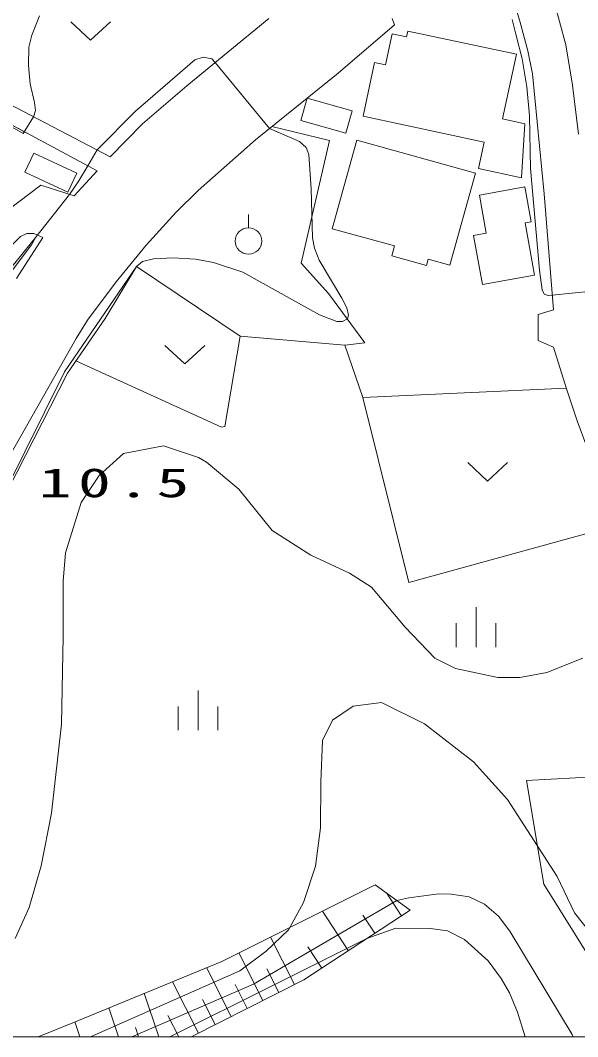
# Model space of a CAD drawing. Units: millimetres on the paper. Extents: x 20 to 1662, y 20 to 574.
# Drawn here: x 83.95 to 94.47, y 106 to 125.19 of the extents above; entities that cross this region are included whole.
import ezdxf

# ---------------------------------------------------------------- set-up
doc = ezdxf.new("R2010")
doc.units = ezdxf.units.MM
doc.layers.add('D-SUV', color=8, linetype='Continuous', lineweight=13)
doc.layers.add('D-TTL-LINE', color=7, linetype='Continuous', lineweight=13)
doc.styles.add('ＭＳ ゴシック', font='')
doc.styles.get('ＭＳ ゴシック').set_extended_font_data('MS Gothic')

msp = doc.modelspace()

# ---------------------------------------------------------------- linework, layer by layer
at = {"layer": 'D-SUV'}
for p, q in [((94.245, 124.723), (93.491, 127.573)), ((92.883, 126.829), (93.379, 125.169)), ((84.163, 124.909), (84.311, 125.269)), ((85.275, 124.81), (84.9, 125.16)), ((85.65, 125.16), (85.275, 124.81)), ((87.093, 123.951), (88.637, 125.219)), ((89.949, 124.187), (91.011, 125.105)), ((91.011, 125.105), (90.971, 125.219)), ((93.305, 124.925), (93.235, 125.203)), ((93.379, 125.169), (93.529, 124.609)), ((84.109, 124.679), (84.163, 124.909)), ((90.843, 124.347), (90.967, 124.933)), ((90.967, 124.933), (91.237, 124.875)), ((91.237, 124.875), (91.261, 124.983)), ((91.261, 124.983), (93.313, 124.547)), ((93.421, 124.459), (93.305, 124.925)), ((94.375, 123.965), (94.245, 124.723)), ((84.099, 124.337), (84.109, 124.679)), ((93.313, 124.547), (93.053, 123.325)), ((93.529, 124.609), (93.615, 124.179)), ((84.135, 123.985), (84.099, 124.337)), ((87.241, 124.441), (86.121, 123.473)), ((87.399, 124.489), (87.241, 124.441)), ((87.563, 124.461), (87.399, 124.489)), ((87.629, 124.393), (87.563, 124.461)), ((88.655, 123.145), (87.629, 124.393)), ((90.419, 123.377), (90.635, 124.391)), ((90.635, 124.391), (90.843, 124.347)), ((93.513, 123.929), (93.421, 124.459)), ((88.387, 122.929), (89.949, 124.187)), ((93.615, 124.179), (93.841, 121.913)), ((84.215, 123.635), (84.135, 123.985)), ((86.257, 123.231), (87.093, 123.951)), ((94.489, 123.035), (94.375, 123.965)), ((93.559, 123.385), (93.513, 123.929)), ((83.007, 123.613), (83.999, 123.053)), ((83.611, 123.675), (85.643, 122.611)), ((84.233, 123.483), (84.215, 123.635)), ((89.243, 123.297), (89.361, 123.717)), ((89.361, 123.717), (90.211, 123.477)), ((84.197, 123.367), (84.233, 123.483)), ((86.121, 123.473), (85.401, 122.739)), ((90.211, 123.477), (90.091, 123.057)), ((92.707, 122.889), (90.419, 123.377)), ((93.579, 122.387), (93.559, 123.385)), ((84.071, 123.057), (83.555, 123.333)), ((85.397, 122.347), (83.555, 123.333)), ((83.999, 123.053), (84.197, 123.367)), ((85.643, 122.611), (86.257, 123.231)), ((89.783, 122.921), (88.699, 123.181)), ((90.091, 123.057), (89.243, 123.297)), ((93.053, 123.325), (93.473, 123.235)), ((93.473, 123.235), (93.413, 122.215)), ((89.221, 122.899), (88.655, 123.145)), ((87.303, 121.975), (88.387, 122.929)), ((89.345, 122.785), (89.221, 122.899)), ((89.253, 120.605), (89.783, 122.921)), ((89.837, 121.253), (90.303, 122.927)), ((90.303, 122.927), (92.543, 122.303)), ((92.599, 122.389), (92.707, 122.889)), ((84.033, 122.321), (84.203, 122.681)), ((84.203, 122.681), (85.013, 122.301)), ((85.401, 122.739), (85.221, 122.441)), ((89.395, 122.651), (89.345, 122.785)), ((89.439, 122.007), (89.395, 122.651)), ((85.221, 122.441), (85.041, 122.141)), ((84.843, 121.941), (84.033, 122.321)), ((85.013, 122.301), (84.843, 121.941)), ((84.961, 121.871), (85.397, 122.347)), ((92.543, 122.303), (92.059, 120.567)), ((93.413, 122.215), (92.599, 122.389)), ((93.753, 120.473), (93.579, 122.387)), ((82.737, 120.863), (84.333, 122.077)), ((84.333, 122.077), (84.961, 121.871)), ((85.041, 122.141), (84.875, 121.899)), ((92.615, 121.887), (93.475, 122.041)), ((93.475, 122.041), (93.593, 121.383)), ((84.875, 121.899), (84.237, 121.093)), ((86.891, 121.563), (87.303, 121.975)), ((89.465, 121.079), (89.439, 122.007)), ((92.743, 121.169), (92.615, 121.887)), ((93.841, 121.913), (94.013, 119.719)), ((86.323, 120.945), (86.891, 121.563)), ((88.255, 121.521), (88.255, 121.271)), ((93.593, 121.383), (93.479, 121.363)), ((93.479, 121.363), (93.655, 120.375)), ((83.539, 120.237), (84.243, 121.093)), ((83.743, 120.899), (83.953, 121.107)), ((84.371, 121.087), (83.877, 120.311)), ((83.953, 121.107), (84.067, 121.163)), ((84.067, 121.163), (84.199, 121.163)), ((84.237, 121.093), (84.159, 120.949)), ((84.199, 121.163), (84.371, 121.087)), ((89.499, 120.885), (89.465, 121.079)), ((91.015, 120.927), (89.837, 121.253)), ((92.507, 121.127), (92.743, 121.169)), ((92.673, 120.199), (92.507, 121.127)), ((84.159, 120.949), (83.263, 119.765)), ((85.755, 120.249), (86.323, 120.945)), ((89.589, 120.657), (89.499, 120.885)), ((90.965, 120.741), (91.015, 120.927)), ((86.461, 120.685), (86.831, 120.703)), ((86.831, 120.703), (87.255, 120.677)), ((91.617, 120.559), (90.965, 120.741)), ((84.779, 118.551), (86.139, 120.537)), ((86.139, 120.537), (85.547, 119.559)), ((86.139, 120.537), (86.255, 120.631)), ((86.139, 120.537), (88.101, 119.227)), ((86.255, 120.631), (86.461, 120.685)), ((87.255, 120.677), (87.597, 120.613)), ((87.597, 120.613), (88.147, 120.433)), ((89.767, 120.033), (89.253, 120.605)), ((90.015, 119.943), (89.589, 120.657)), ((91.649, 120.681), (91.617, 120.559)), ((92.059, 120.567), (91.649, 120.681)), ((88.147, 120.433), (88.533, 120.217)), ((93.655, 120.375), (92.673, 120.199)), ((93.801, 120.101), (93.753, 120.473)), ((85.215, 119.527), (85.755, 120.249)), ((88.533, 120.217), (89.315, 119.787)), ((90.451, 119.099), (89.767, 120.033)), ((90.111, 119.761), (90.015, 119.943)), ((93.839, 120.015), (93.801, 120.101)), ((93.913, 119.991), (93.839, 120.015)), ((93.991, 119.999), (93.913, 119.991)), ((94.729, 120.073), (93.991, 119.999)), ((89.315, 119.787), (89.595, 119.625)), ((90.143, 119.619), (90.111, 119.761)), ((85.547, 119.559), (84.835, 118.529)), ((89.595, 119.625), (89.925, 119.503)), ((90.033, 119.503), (90.125, 119.549)), ((90.125, 119.549), (90.143, 119.619)), ((94.013, 119.719), (93.727, 119.633)), ((93.727, 119.633), (93.727, 119.145)), ((85.001, 119.181), (85.215, 119.527)), ((89.925, 119.503), (90.033, 119.503)), ((83.377, 116.321), (85.001, 119.181)), ((87.807, 117.519), (88.101, 119.227)), ((88.101, 119.227), (90.075, 119.057)), ((87.053, 118.7), (86.678, 119.05)), ((87.428, 119.05), (87.053, 118.7)), ((90.075, 119.057), (90.451, 119.099)), ((90.417, 118.065), (90.075, 119.057)), ((93.727, 119.145), (94.013, 119.017)), ((94.013, 119.017), (94.257, 118.229)), ((84.995, 118.759), (87.743, 117.509)), ((83.655, 116.279), (84.779, 118.551)), ((84.835, 118.529), (83.725, 116.343)), ((94.253, 118.243), (90.417, 118.065)), ((94.257, 118.229), (94.459, 117.623)), ((90.417, 118.065), (91.283, 114.573)), ((94.459, 117.623), (94.645, 117.135)), ((87.743, 117.509), (87.807, 117.519)), ((86.651, 117.155), (85.897, 117.009)), ((87.309, 116.937), (86.651, 117.155)), ((85.897, 117.009), (85.435, 116.595)), ((87.463, 116.843), (87.309, 116.937)), ((88.071, 116.333), (87.463, 116.843)), ((92.771, 116.488), (92.396, 116.838)), ((93.146, 116.838), (92.771, 116.488)), ((85.435, 116.595), (85.093, 116.085)), ((88.703, 115.555), (88.071, 116.333)), ((85.093, 116.085), (84.801, 115.135)), ((91.283, 114.573), (95.533, 115.747)), ((89.435, 115.091), (88.703, 115.555)), ((84.801, 115.135), (84.753, 114.601)), ((90.165, 114.751), (89.435, 115.091)), ((90.579, 114.483), (90.165, 114.751)), ((84.753, 114.601), (84.753, 113.555)), ((91.211, 113.729), (90.579, 114.483)), ((92.553, 113.356), (92.553, 114.106)), ((92.178, 113.356), (92.178, 113.806)), ((92.928, 113.356), (92.928, 113.806)), ((91.771, 113.145), (91.211, 113.729)), ((84.753, 113.555), (84.727, 111.899)), ((92.161, 112.951), (91.771, 113.145)), ((94.571, 113.145), (93.891, 112.877)), ((92.965, 112.781), (92.161, 112.951)), ((93.891, 112.877), (93.379, 112.781)), ((93.379, 112.781), (92.965, 112.781)), ((87.303, 111.786), (87.303, 112.536)), ((90.767, 112.311), (90.233, 112.237)), ((91.577, 111.905), (90.767, 112.311)), ((86.928, 111.786), (86.928, 112.236)), ((87.678, 111.786), (87.678, 112.236)), ((90.233, 112.237), (89.843, 111.973)), ((84.727, 111.899), (84.533, 110.221)), ((89.843, 111.973), (89.653, 111.593)), ((92.503, 111.191), (91.577, 111.905)), ((89.653, 111.593), (89.621, 110.813)), ((93.145, 110.475), (92.503, 111.191)), ((97.895, 111.073), (93.503, 110.837)), ((89.621, 110.813), (89.615, 109.945)), ((93.503, 110.837), (93.831, 108.881)), ((94.081, 109.023), (93.145, 110.475)), ((84.533, 110.221), (84.339, 109.223)), ((89.615, 109.945), (89.521, 109.217)), ((84.339, 109.223), (84.115, 108.439)), ((89.521, 109.217), (89.293, 108.533)), ((94.413, 108.335), (94.081, 109.023)), ((87.751, 107.419), (90.649, 108.865)), ((90.649, 108.865), (91.305, 108.391)), ((93.831, 108.881), (95.283, 106.543)), ((91.141, 108.285), (90.859, 108.713)), ((91.055, 108.573), (91.283, 108.621)), ((91.283, 108.621), (91.849, 108.699)), ((91.849, 108.699), (92.083, 108.689)), ((92.083, 108.689), (92.423, 108.637)), ((92.423, 108.637), (92.711, 108.501)), ((84.115, 108.439), (83.849, 107.855)), ((88.347, 106.993), (91.055, 108.573)), ((89.293, 108.533), (89.033, 108.059)), ((92.711, 108.501), (92.977, 108.277)), ((91.305, 108.391), (89.303, 107.075)), ((90.139, 107.625), (89.651, 108.367)), ((90.641, 107.955), (90.417, 108.295)), ((92.977, 108.277), (93.193, 107.989)), ((94.723, 107.941), (94.413, 108.335)), ((89.033, 108.059), (89.009, 108.017)), ((91.037, 108.051), (90.487, 107.853)), ((91.693, 108.045), (91.037, 108.051)), ((92.011, 107.999), (91.693, 108.045)), ((89.009, 108.017), (88.587, 107.617)), ((89.125, 106.985), (88.673, 107.879)), ((90.487, 107.853), (88.717, 106.967)), ((92.335, 107.835), (92.011, 107.999)), ((92.783, 107.429), (92.335, 107.835)), ((93.193, 107.989), (94.365, 106.039)), ((89.639, 107.295), (89.375, 107.697)), ((88.529, 106.683), (88.075, 107.581)), ((88.587, 107.617), (88.093, 107.241)), ((84.937, 106.263), (87.751, 107.419)), ((87.931, 106.381), (87.465, 107.303)), ((88.827, 106.835), (88.601, 107.283)), ((93.029, 107.097), (92.783, 107.429)), ((88.093, 107.241), (85.27, 106)), ((89.303, 107.075), (87.175, 106)), ((93.185, 106.829), (93.029, 107.097)), ((86.053, 106), (88.347, 106.993)), ((88.717, 106.967), (86.771, 106)), ((87.309, 106.067), (86.819, 107.037)), ((88.231, 106.533), (88.003, 106.983)), ((86.564, 106), (86.287, 106.819)), ((87.625, 106.227), (87.385, 106.699)), ((93.333, 106.465), (93.185, 106.829)), ((85.8, 106), (85.617, 106.543)), ((86.939, 106), (86.735, 106.401)), ((93.481, 106), (93.333, 106.465)), ((84.287, 106), (84.937, 106.263)), ((85.069, 106), (84.975, 106.279)), ((86.178, 106), (86.121, 106.171)), ((94.365, 106.039), (94.384, 106))]:
    msp.add_line(p, q, dxfattribs=at)
msp.add_circle((88.255, 121.021), 0.25, dxfattribs=at)
at = {"layer": 'D-TTL-LINE'}
msp.add_line((25, 106), (125, 106), dxfattribs=at)

# ---------------------------------------------------------------- texts
at = {"layer": 'D-SUV', "insert": (84.297, 116.175), "char_height": 0.5499, "attachment_point": 7, "style": 'ＭＳ ゴシック'}
msp.add_mtext('\\T1.2;\\W1.65;10.5', dxfattribs=at)

doc.saveas('drawing.dxf')
